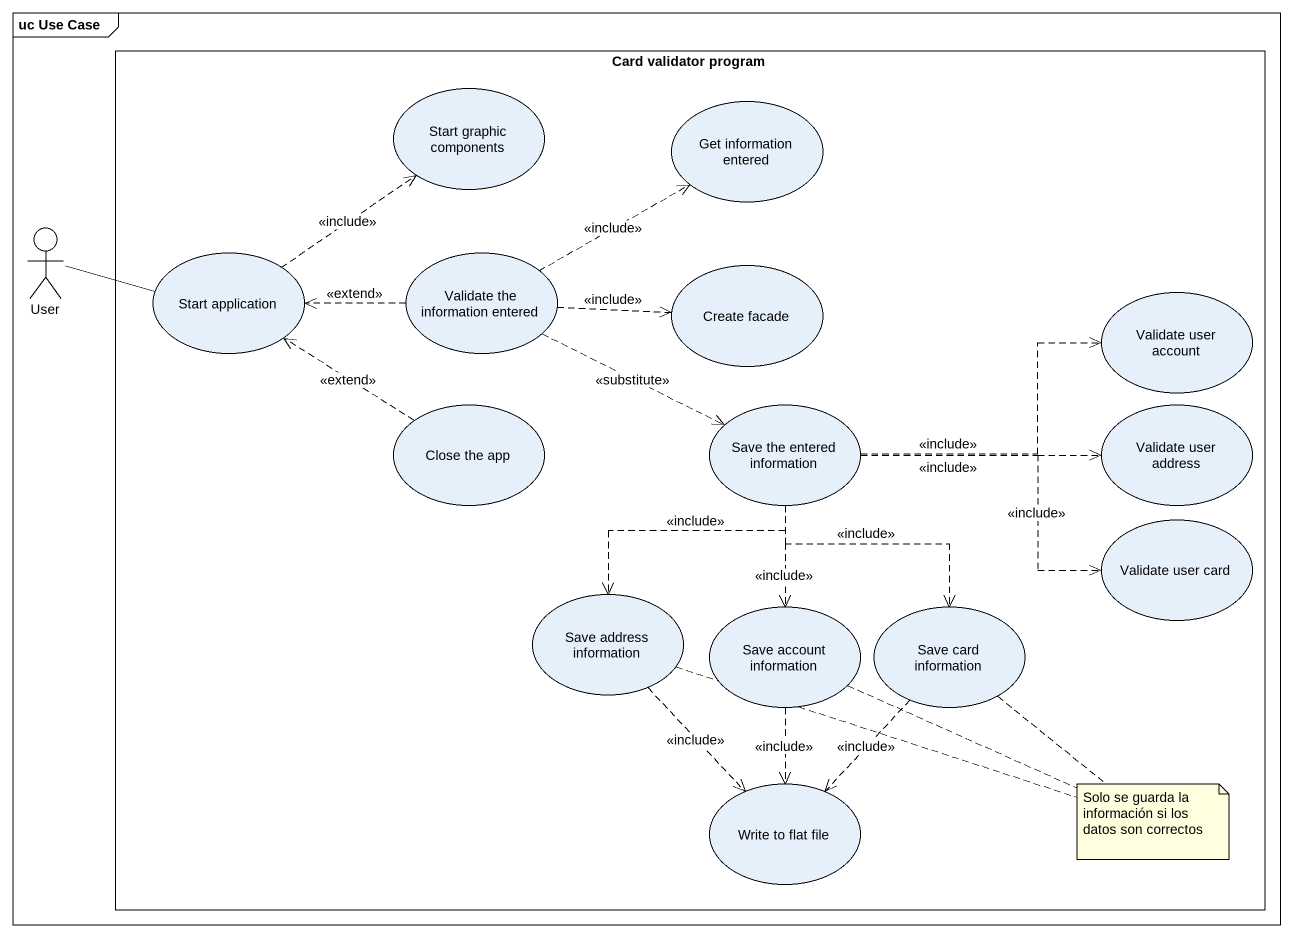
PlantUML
@startuml
mainframe uc Use Case
rectangle "Card validator program" as Card_validator_program {
  usecase "Start graphic components" as Start_graphic_components
  usecase "Get information entered" as Get_information_entered
  usecase "Start application" as Start_application
  usecase "Validate the information entered" as Validate_the_information
  usecase "Create facade" as Create_facade
  usecase "Validate user account" as Validate_user_account
  usecase "Close the app" as Close_the_app
  usecase "Save the entered information" as Save_the_entered_information
  usecase "Validate user address" as Validate_user_address
  usecase "Validate user card" as Validate_user_card
  usecase "Save address information" as Save_address_information
  usecase "Save account information" as Save_account_information
  usecase "Save card information" as Save_card_information
  usecase "Write to flat file" as Write_to_flat_file
}
actor User
User -right- Start_application
Start_application .up.> Start_graphic_components : <<include>>
Validate_the_information .right.> Get_information_entered : <<include>>
Validate_the_information .left.> Start_application : <<extend>>
Validate_the_information .right.> Create_facade : <<include>>
Validate_the_information .right.> Save_the_entered_information : <<substitute>>
Close_the_app .up.> Start_application : <<extend>>
Save_the_entered_information .right.> Validate_user_account : <<include>>
Save_the_entered_information .right.> Validate_user_address : <<include>>
Save_the_entered_information .right.> Validate_user_card : <<include>>
Save_the_entered_information ..> Save_address_information : <<include>>
Save_the_entered_information ..> Save_account_information : <<include>>
Save_the_entered_information ..> Save_card_information : <<include>>
Save_address_information ..> Write_to_flat_file : <<include>>
Save_account_information ..> Write_to_flat_file : <<include>>
Save_card_information ..> Write_to_flat_file : <<include>>
note as N1
  Solo se guarda la información si los datos son correctos
end note
N1 .. Save_address_information
N1 .. Save_account_information
N1 .. Save_card_information
@enduml
